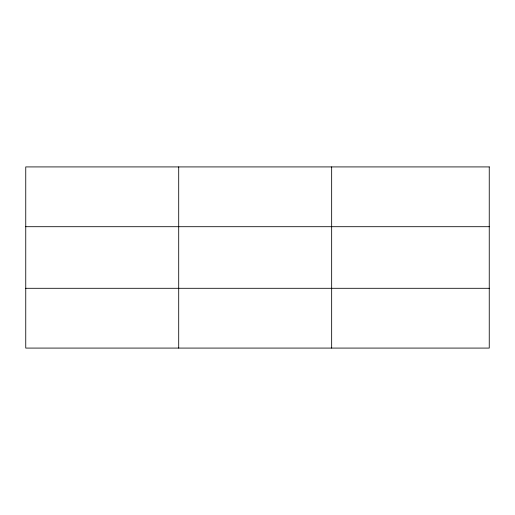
<?xml version="1.0" encoding="UTF-8"?>
<svg xmlns="http://www.w3.org/2000/svg" width="515" height="515" viewBox="0 0 515 515"><rect width="100%" height="100%" fill="white"/><g stroke="black" fill="none" stroke-linecap="round" stroke-linejoin="round"><path stroke-width="0.77" d="M178.705 348.082L178.705 166.918M331.66 348.082L331.66 166.918M25.75 226.703L489.25 226.703M25.75 288.297L489.25 288.297M489.25 166.918L489.25 348.082L25.75 348.082L25.75 166.918L489.25 166.918"/></g></svg>
